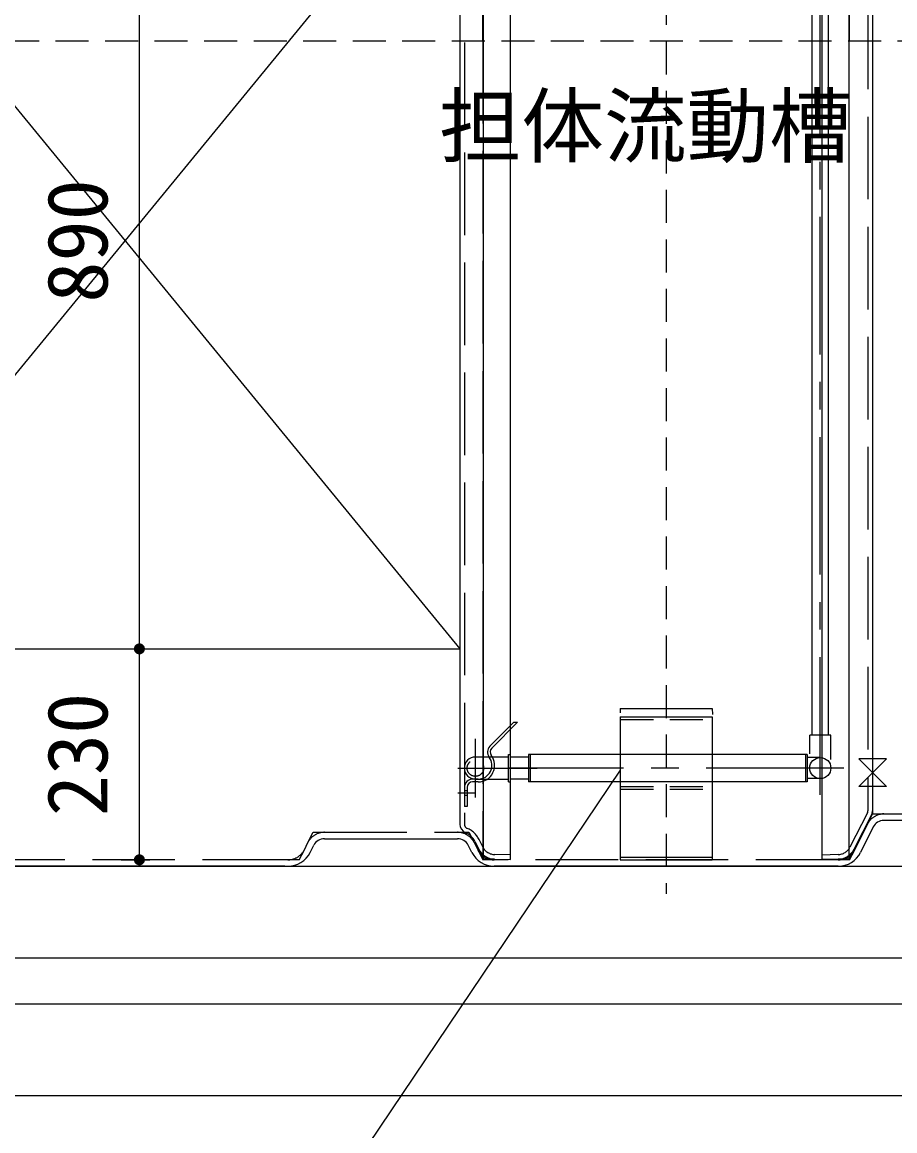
# Model space of a CAD drawing. Units: millimetres, scale not verified. Extents: x -8910 to 8910, y -6308 to 6308.
# Drawn here: x -4830 to -3879, y -4025 to -2816 of the extents above; entities that cross this region are included whole.
import ezdxf
from ezdxf.enums import TextEntityAlignment as Align

# ---------------------------------------------------------------- set-up
doc = ezdxf.new("R2010")
doc.units = ezdxf.units.MM
doc.header["$LTSCALE"] = 30
for name, pattern in [('CHAIN1', [8, 5, -1, 1, -1]), ('CHAIN2', [12, 9, -1, 1, -1]), ('DASHED1', [1.8, 1.2, -0.6]), ('DASHED3', [4, 3, -1]), ('DOUBLE_CHAIN1', [8.8, 5, -1, 0.6, -0.6, 0.6, -1]), ('DOUBLE_CHAIN2', [12.8, 9, -1, 0.6, -0.6, 0.6, -1])]:
    doc.linetypes.add(name, pattern=pattern)
for name, color, linetype, lineweight in [('0-0_躯体', 3, 'Continuous', 25), ('0-1_機器', 2, 'Continuous', 25), ('0-2_文字', 7, 'Continuous', 25), ('0-3_空気管', 3, 'Continuous', 25), ('0-4_補助線', 3, 'Continuous', 25), ('0-5_寸法', 92, 'Continuous', 25), ('0-9_製作', 5, 'Continuous', 25), ('0-C_07', 3, 'Continuous', 25), ('0-D_9-6_SUNPO', 4, 'Continuous', 25)]:
    doc.layers.add(name, color=color, linetype=linetype, lineweight=lineweight)
doc.styles.add('ＭＳ ゴシック', font='')
doc.styles.get('ＭＳ ゴシック').set_extended_font_data('MS Gothic')

msp = doc.modelspace()

# ---------------------------------------------------------------- linework, layer by layer
at = {"layer": '0-0_躯体', "linetype": 'CHAIN1'}
for p, q in [((-3959.99, -3658.56), (-3959.99, -1960.08)), ((-3934.39, -3629.58), (-4299.99, -3629.58))]:
    msp.add_line(p, q, dxfattribs=at)
at = {"layer": '0-0_躯体'}
for p, q in [((-3968.99, -3593.58), (-3968.99, -2309.58)), ((-3950.99, -3593.58), (-3950.99, -2309.58)), ((-3948.49, -3593.58), (-3971.49, -3593.58)), ((-3971.49, -3614.04), (-3971.49, -3593.58)), ((-3948.49, -3620.17), (-3948.49, -3593.58)), ((-3974.49, -3614.58), (-4275.99, -3614.58)), ((-3975.99, -3614.58), (-3975.99, -3644.58)), ((-3974.49, -3614.58), (-3974.49, -3644.58)), ((-4299.99, -3617.58), (-4335.99, -3617.58)), ((-3959.99, -3618.08), (-3974.49, -3618.08)), ((-4335.99, -3641.58), (-4299.99, -3641.58)), ((-3974.49, -3644.58), (-4277.5, -3644.58)), ((-3959.99, -3641.08), (-3974.49, -3641.08))]:
    msp.add_line(p, q, dxfattribs=at)
at = {"layer": '0-0_躯体', "linetype": 'CHAIN2'}
for p, q in [((-4335.99, -3661.58), (-4335.99, -3597.58)), ((-4354.97, -3629.58), (-4299.99, -3629.58))]:
    msp.add_line(p, q, dxfattribs=at)
at = {"layer": '0-0_躯体', "linetype": 'DASHED1'}
msp.add_circle((-4335.99, -3629.58), 9, dxfattribs=at)
at = {"layer": '0-0_躯体'}
msp.add_circle((-3959.99, -3629.58), 11.5, dxfattribs=at)
msp.add_arc((-4335.99, -3629.58), 12, 90, 270, dxfattribs=at)
at = {"layer": '0-1_機器', "color": 3}
for p, q in [((-4293.99, -3579.58), (-4320.19, -3605.78)), ((-4299.99, -3644.58), (-4299.99, -3614.59)), ((-4275.99, -3614.59), (-4277.99, -3614.59)), ((-4277.99, -3614.59), (-4277.99, -3644.58)), ((-4275.99, -3644.58), (-4275.99, -3614.59)), ((-4277.99, -3617.59), (-4297.99, -3617.59)), ((-4347.99, -3650.58), (-4347.99, -3671.58)), ((-4344.99, -3650.58), (-4344.99, -3671.58)), ((-4332.99, -3641.58), (-4338.99, -3641.58)), ((-4332.99, -3644.58), (-4338.99, -3644.58)), ((-4299.99, -3644.58), (-4297.99, -3644.58)), ((-4277.99, -3641.58), (-4297.99, -3641.58)), ((-4275.99, -3644.58), (-4277.99, -3644.58)), ((-4344.99, -3671.58), (-4347.99, -3671.58))]:
    msp.add_line(p, q, dxfattribs=at)
at = {"layer": '0-1_機器', "color": 3, "linetype": 'CHAIN2'}
for p, q in [((-4307.39, -3629.58), (-4268.59, -3629.58)), ((-4355.1, -3656.58), (-4336.3, -3656.58))]:
    msp.add_line(p, q, dxfattribs=at)
at = {"layer": '0-1_機器', "color": 3, "linetype": 'DASHED1'}
for p, q in [((-4347.99, -3654.08), (-4344.99, -3654.08)), ((-4347.99, -3659.08), (-4344.99, -3659.08))]:
    msp.add_line(p, q, dxfattribs=at)
at = {"layer": '0-1_機器'}
for p, q in [((-5862.99, -3736.58), (-3462.99, -3736.58)), ((-5912.99, -3836.58), (-3412.99, -3836.58)), ((-5912.99, -3886.58), (-3412.99, -3886.58)), ((-5912.99, -3986.58), (-3412.99, -3986.58))]:
    msp.add_line(p, q, dxfattribs=at)
at = {"layer": '0-1_機器', "color": 3}
for points in [[(-4293.99, -3579.58), (-4289.99, -3579.58), (-4318.17, -3607.76)], [(-4299.99, -3614.59), (-4297.99, -3614.59), (-4297.99, -3644.58)]]:
    msp.add_lwpolyline(points, dxfattribs=at)
for centre, radius, start, end in [((-4313.82, -3612.14), 9, 135, 216.993), ((-4313.93, -3612), 6, 135, 217.406), ((-4332.99, -3626.58), 18, 270, 37.406), ((-4332.99, -3626.58), 15, 270, 36.993), ((-4338.99, -3650.58), 9, 90, 180), ((-4338.99, -3650.58), 6, 90, 180)]:
    msp.add_arc(centre, radius, start, end, dxfattribs=at)
at = {"layer": '0-2_文字', "color": 3}
msp.add_lwpolyline([(-4178.24, -3631.9), (-4540.66, -4170.22), (-4890.66, -4170.22)], dxfattribs=at)
at = {"layer": '0-3_空気管', "linetype": 'DASHED3'}
for p, q in [((-3907.99, -1959.33), (-3907.99, -3676.17)), ((-4347.99, -1998.32), (-4347.99, -3690.75)), ((-4353, -2836.58), (-4353, -3457.27)), ((-4327.99, -2836.58), (-4327.99, -3725.31)), ((-3903, -2836.58), (-3903, -3679.58)), ((-3908.55, -3678.45), (-3927.65, -3715.74)), ((-3890.63, -3679.58), (-3795.56, -3679.58)), ((-3922.47, -3718.53), (-3908.52, -3690.64)), ((-4522.47, -3718.53), (-4518.52, -3710.64)), ((-4500.63, -3699.58), (-4352.11, -3699.58)), ((-4337.47, -3710.64), (-4333.52, -3718.53)), ((-4327.92, -3715.61), (-4332.07, -3707.3)), ((-4543.59, -3729.58), (-4895.63, -3729.58)), ((-3940.35, -3729.58), (-4315.63, -3729.58)), ((-4297.99, -3724.34), (-4314.89, -3723.9)), ((-3940.61, -3723.9), (-3957.99, -3724.35))]:
    msp.add_line(p, q, dxfattribs=at)
at = {"layer": '0-3_空気管'}
for p, q in [((-3903, -1959.33), (-3903, -3678.58)), ((-4297.99, -1987.14), (-4297.99, -3729.34)), ((-4353, -1998.32), (-4353, -3690.75)), ((-4327.99, -2836.58), (-4327.99, -2275)), ((-4327.02, -3724.5), (-4327.02, -2279.58)), ((-3928.61, -3728.58), (-3928.61, -2275.24)), ((-3927.99, -2836.58), (-3927.99, -2275)), ((-3918, -3649.58), (-3888, -3619.58)), ((-3888, -3649.58), (-3918, -3649.58)), ((-3923.2, -3718.02), (-3903, -3678.58)), ((-3795.56, -3686.58), (-3890.63, -3686.58)), ((-3902.26, -3693.77), (-3916.2, -3721.66)), ((-4500.63, -3706.58), (-4355.36, -3706.58)), ((-4336.54, -3709.54), (-4332.39, -3717.85)), ((-4516.2, -3721.66), (-4512.26, -3713.77)), ((-4339.78, -3721.66), (-4343.73, -3713.77)), ((-4315.02, -3728.9), (-4297.84, -3729.35)), ((-3940.48, -3728.89), (-3957.99, -3729.35)), ((-4543.59, -3736.58), (-4895.63, -3736.58)), ((-3940.35, -3736.58), (-4315.63, -3736.58))]:
    msp.add_line(p, q, dxfattribs=at)
at = {"layer": '0-3_空気管', "linetype": 'DASHED1'}
msp.add_line((-5981.7, -2836.58), (-3344.26, -2836.58), dxfattribs=at)
at = {"layer": '0-3_空気管', "linetype": 'DOUBLE_CHAIN2'}
for p, q in [((-4518.52, -3710.64), (-4512.99, -3699.58)), ((-4512.99, -3699.58), (-4500.63, -3699.58)), ((-4352.11, -3699.58), (-4342.99, -3699.58)), ((-4342.99, -3699.58), (-4337.47, -3710.64)), ((-4527.99, -3729.58), (-4522.47, -3718.53)), ((-4333.52, -3718.53), (-4327.99, -3729.58)), ((-3928.61, -3728.58), (-3923.2, -3718.02)), ((-3927.99, -3729.58), (-3922.47, -3718.53)), ((-4527.99, -3729.58), (-4543.59, -3729.58)), ((-4318.42, -3729.58), (-4327.99, -3729.58)), ((-4315.02, -3728.9), (-4327.02, -3728.58)), ((-3928.61, -3728.58), (-3940.48, -3728.89)), ((-3927.99, -3729.58), (-3940.35, -3729.58))]:
    msp.add_line(p, q, dxfattribs=at)
at = {"layer": '0-3_空気管'}
for points in [[(-3957.99, -3729.35), (-3957.99, -1948.14), (-3912.73, -1949.33)], [(-3888, -3619.58), (-3918, -3619.58), (-3888, -3649.58)]]:
    msp.add_lwpolyline(points, dxfattribs=at)
at = {"layer": '0-3_空気管', "linetype": 'DOUBLE_CHAIN2'}
for points in [[(-3908.52, -3690.64), (-3903, -3679.58), (-3890.63, -3679.58)], [(-4332.39, -3717.85), (-4327.02, -3728.58), (-4327.02, -3724.5)]]:
    msp.add_lwpolyline(points, dxfattribs=at)
at = {"layer": '0-3_空気管', "linetype": 'DASHED3'}
for centre, radius, start, end in [((-3912.99, -3676.17), 5, 332.871, 0), ((-3890.63, -3699.58), 20, 90, 153.435), ((-4342.99, -3690.75), 5, 180, 247.595), ((-4354.43, -3718.48), 25, 26.565, 67.595), ((-4500.63, -3719.58), 20, 90, 153.435), ((-4355.36, -3719.58), 20, 26.565, 90), ((-4540.35, -3709.58), 20, 270, 333.435), ((-4315.63, -3709.58), 20, 206.565, 270), ((-4314.5, -3708.9), 15, 206.565, 268.5), ((-3941, -3708.9), 15, 271.5, 332.871), ((-3940.35, -3709.58), 20, 270, 333.435)]:
    msp.add_arc(centre, radius, start, end, dxfattribs=at)
at = {"layer": '0-3_空気管'}
for centre, radius, start, end in [((-3912.99, -3676.17), 10, 332.871, 0), ((-3890.63, -3699.58), 13, 90, 153.435), ((-4342.99, -3690.75), 10, 180, 247.595), ((-4500.63, -3719.58), 13, 90, 153.435), ((-4355.36, -3719.58), 13, 26.565, 90), ((-4354.43, -3718.48), 20, 26.565, 67.595), ((-4540.35, -3709.58), 27, 270, 333.435), ((-4315.63, -3709.58), 27, 206.565, 270), ((-4314.5, -3708.9), 20, 206.565, 268.5), ((-3941, -3708.9), 20, 271.5, 332.871), ((-3940.35, -3709.58), 27, 270, 333.435)]:
    msp.add_arc(centre, radius, start, end, dxfattribs=at)
at = {"layer": '0-4_補助線', "linetype": 'DOUBLE_CHAIN1'}
for p, q in [((-4178.01, -3564.58), (-4178.01, -3569.22)), ((-4178.01, -3564.58), (-4078.01, -3564.58)), ((-4078.01, -3564.58), (-4077.61, -3571.2))]:
    msp.add_line(p, q, dxfattribs=at)
at = {"layer": '0-4_補助線'}
for p, q in [((-4178.01, -3573.69), (-4078.01, -3573.69)), ((-4178.01, -3573.69), (-4178.01, -3729.58)), ((-4078.01, -3573.69), (-4078.01, -3729.58)), ((-4178.01, -3726.58), (-4078.01, -3726.58)), ((-4178.01, -3729.58), (-4078.01, -3729.58))]:
    msp.add_line(p, q, dxfattribs=at)
at = {"layer": '0-4_補助線', "linetype": 'DASHED1'}
for p, q in [((-4178.01, -3576.69), (-4078.01, -3576.69)), ((-4178.01, -3649.58), (-4078.01, -3649.58)), ((-4178.01, -3652.58), (-4078.01, -3652.58))]:
    msp.add_line(p, q, dxfattribs=at)
at = {"layer": '0-5_寸法', "color": 3}
for p, q in [((-4722.3, -3499.58), (-4691, -3499.58)), ((-4722.3, -3729.58), (-4691, -3729.58))]:
    msp.add_line(p, q, dxfattribs=at)
at = {"layer": '0-5_寸法'}
for points in [[(-4705.83, -3494.73), (-4702.3, -3493.58), (-4702.3, -3499.58)], [(-4705.19, -3494.32), (-4702.3, -3493.58), (-4705.83, -3494.73)], [(-4704.51, -3494), (-4702.3, -3493.58), (-4705.19, -3494.32)], [(-4703.8, -3493.77), (-4702.3, -3493.58), (-4704.51, -3494)], [(-4703.06, -3493.63), (-4702.3, -3493.58), (-4703.8, -3493.77)], [(-4702.3, -3493.58), (-4696.3, -3499.58), (-4702.3, -3499.58)], [(-4701.93, -3493.59), (-4696.3, -3499.58), (-4702.3, -3493.58)], [(-4701.18, -3493.69), (-4696.3, -3499.58), (-4701.93, -3493.59)], [(-4700.45, -3493.87), (-4696.3, -3499.58), (-4701.18, -3493.69)], [(-4708.29, -3499.2), (-4702.3, -3499.58), (-4708.3, -3499.58)], [(-4708.3, -3499.58), (-4704.16, -3505.29), (-4708.26, -3500.33)], [(-4708.3, -3499.58), (-4703.43, -3505.47), (-4704.16, -3505.29)], [(-4702.3, -3499.58), (-4703.43, -3505.47), (-4708.3, -3499.58)], [(-4708.2, -3498.46), (-4702.3, -3499.58), (-4708.29, -3499.2)], [(-4708.26, -3500.33), (-4704.86, -3505.01), (-4708.12, -3501.07)], [(-4708.26, -3500.33), (-4704.16, -3505.29), (-4704.86, -3505.01)], [(-4708.01, -3497.73), (-4702.3, -3499.58), (-4708.2, -3498.46)], [(-4708.12, -3501.07), (-4705.52, -3504.65), (-4707.88, -3501.79)], [(-4708.12, -3501.07), (-4704.86, -3505.01), (-4705.52, -3504.65)], [(-4707.73, -3497.03), (-4702.3, -3499.58), (-4708.01, -3497.73)], [(-4707.88, -3501.79), (-4706.13, -3504.2), (-4707.56, -3502.47)], [(-4707.88, -3501.79), (-4705.52, -3504.65), (-4706.13, -3504.2)], [(-4707.37, -3496.37), (-4702.3, -3499.58), (-4707.73, -3497.03)], [(-4707.56, -3502.47), (-4706.68, -3503.69), (-4707.16, -3503.11)], [(-4707.56, -3502.47), (-4706.13, -3504.2), (-4706.68, -3503.69)], [(-4706.93, -3495.76), (-4702.3, -3499.58), (-4707.37, -3496.37)], [(-4706.41, -3495.21), (-4702.3, -3499.58), (-4706.93, -3495.76)], [(-4705.83, -3494.73), (-4702.3, -3499.58), (-4706.41, -3495.21)], [(-4702.3, -3499.58), (-4702.68, -3505.57), (-4703.43, -3505.47)], [(-4702.3, -3499.58), (-4702.3, -3505.58), (-4702.68, -3505.57)], [(-4702.3, -3499.58), (-4701.55, -3505.53), (-4702.3, -3505.58)], [(-4702.3, -3499.58), (-4700.81, -3505.39), (-4701.55, -3505.53)], [(-4702.3, -3499.58), (-4700.09, -3505.16), (-4700.81, -3505.39)], [(-4702.3, -3499.58), (-4699.41, -3504.84), (-4700.09, -3505.16)], [(-4702.3, -3499.58), (-4698.78, -3504.44), (-4699.41, -3504.84)], [(-4702.3, -3499.58), (-4698.2, -3503.95), (-4698.78, -3504.44)], [(-4696.3, -3499.58), (-4698.2, -3503.95), (-4702.3, -3499.58)], [(-4700.45, -3493.87), (-4696.35, -3498.83), (-4696.3, -3499.58)], [(-4699.75, -3494.15), (-4696.35, -3498.83), (-4700.45, -3493.87)], [(-4699.75, -3494.15), (-4696.49, -3498.09), (-4696.35, -3498.83)], [(-4699.09, -3494.52), (-4696.49, -3498.09), (-4699.75, -3494.15)], [(-4699.09, -3494.52), (-4696.72, -3497.37), (-4696.49, -3498.09)], [(-4698.48, -3494.96), (-4696.72, -3497.37), (-4699.09, -3494.52)], [(-4698.48, -3494.96), (-4697.05, -3496.69), (-4696.72, -3497.37)], [(-4697.93, -3495.47), (-4697.05, -3496.69), (-4698.48, -3494.96)], [(-4696.3, -3499.58), (-4697.68, -3503.41), (-4698.2, -3503.95)], [(-4697.93, -3495.47), (-4697.45, -3496.05), (-4697.05, -3496.69)], [(-4696.3, -3499.58), (-4697.24, -3502.8), (-4697.68, -3503.41)], [(-4696.3, -3499.58), (-4696.87, -3502.14), (-4697.24, -3502.8)], [(-4696.3, -3499.58), (-4696.6, -3501.44), (-4696.87, -3502.14)], [(-4696.3, -3499.58), (-4696.41, -3500.71), (-4696.6, -3501.44)], [(-4696.3, -3499.58), (-4696.32, -3499.96), (-4696.41, -3500.71)], [(-4708.29, -3729.2), (-4702.3, -3729.58), (-4708.3, -3729.58)], [(-4708.3, -3729.58), (-4704.16, -3735.29), (-4708.26, -3730.33)], [(-4708.3, -3729.58), (-4703.43, -3735.47), (-4704.16, -3735.29)], [(-4702.3, -3729.58), (-4703.43, -3735.47), (-4708.3, -3729.58)], [(-4708.2, -3728.46), (-4702.3, -3729.58), (-4708.29, -3729.2)], [(-4708.26, -3730.33), (-4704.86, -3735.01), (-4708.12, -3731.07)], [(-4708.26, -3730.33), (-4704.16, -3735.29), (-4704.86, -3735.01)], [(-4708.01, -3727.73), (-4702.3, -3729.58), (-4708.2, -3728.46)], [(-4708.12, -3731.07), (-4705.52, -3734.65), (-4707.88, -3731.79)], [(-4708.12, -3731.07), (-4704.86, -3735.01), (-4705.52, -3734.65)], [(-4707.73, -3727.03), (-4702.3, -3729.58), (-4708.01, -3727.73)], [(-4707.88, -3731.79), (-4706.13, -3734.2), (-4707.56, -3732.47)], [(-4707.88, -3731.79), (-4705.52, -3734.65), (-4706.13, -3734.2)], [(-4707.37, -3726.37), (-4702.3, -3729.58), (-4707.73, -3727.03)], [(-4707.56, -3732.47), (-4706.68, -3733.69), (-4707.16, -3733.11)], [(-4707.56, -3732.47), (-4706.13, -3734.2), (-4706.68, -3733.69)], [(-4706.93, -3725.76), (-4702.3, -3729.58), (-4707.37, -3726.37)], [(-4706.41, -3725.21), (-4702.3, -3729.58), (-4706.93, -3725.76)], [(-4705.83, -3724.73), (-4702.3, -3729.58), (-4706.41, -3725.21)], [(-4705.83, -3724.73), (-4702.3, -3723.58), (-4702.3, -3729.58)], [(-4705.19, -3724.32), (-4702.3, -3723.58), (-4705.83, -3724.73)], [(-4704.51, -3724), (-4702.3, -3723.58), (-4705.19, -3724.32)], [(-4703.8, -3723.77), (-4702.3, -3723.58), (-4704.51, -3724)], [(-4703.06, -3723.63), (-4702.3, -3723.58), (-4703.8, -3723.77)], [(-4702.3, -3729.58), (-4702.68, -3735.57), (-4703.43, -3735.47)], [(-4702.3, -3729.58), (-4702.3, -3735.58), (-4702.68, -3735.57)], [(-4702.3, -3723.58), (-4696.3, -3729.58), (-4702.3, -3729.58)], [(-4701.93, -3723.59), (-4696.3, -3729.58), (-4702.3, -3723.58)], [(-4702.3, -3729.58), (-4701.55, -3735.53), (-4702.3, -3735.58)], [(-4702.3, -3729.58), (-4700.81, -3735.39), (-4701.55, -3735.53)], [(-4702.3, -3729.58), (-4700.09, -3735.16), (-4700.81, -3735.39)], [(-4702.3, -3729.58), (-4699.41, -3734.84), (-4700.09, -3735.16)], [(-4702.3, -3729.58), (-4698.78, -3734.44), (-4699.41, -3734.84)], [(-4702.3, -3729.58), (-4698.2, -3733.95), (-4698.78, -3734.44)], [(-4696.3, -3729.58), (-4698.2, -3733.95), (-4702.3, -3729.58)], [(-4701.18, -3723.69), (-4696.3, -3729.58), (-4701.93, -3723.59)], [(-4700.45, -3723.87), (-4696.3, -3729.58), (-4701.18, -3723.69)], [(-4700.45, -3723.87), (-4696.35, -3728.83), (-4696.3, -3729.58)], [(-4699.75, -3724.15), (-4696.35, -3728.83), (-4700.45, -3723.87)], [(-4699.75, -3724.15), (-4696.49, -3728.09), (-4696.35, -3728.83)], [(-4699.09, -3724.52), (-4696.49, -3728.09), (-4699.75, -3724.15)], [(-4699.09, -3724.52), (-4696.72, -3727.37), (-4696.49, -3728.09)], [(-4698.48, -3724.96), (-4696.72, -3727.37), (-4699.09, -3724.52)], [(-4698.48, -3724.96), (-4697.05, -3726.69), (-4696.72, -3727.37)], [(-4697.93, -3725.47), (-4697.05, -3726.69), (-4698.48, -3724.96)], [(-4696.3, -3729.58), (-4697.68, -3733.41), (-4698.2, -3733.95)], [(-4697.93, -3725.47), (-4697.45, -3726.05), (-4697.05, -3726.69)], [(-4696.3, -3729.58), (-4697.24, -3732.8), (-4697.68, -3733.41)], [(-4696.3, -3729.58), (-4696.87, -3732.14), (-4697.24, -3732.8)], [(-4696.3, -3729.58), (-4696.6, -3731.44), (-4696.87, -3732.14)], [(-4696.3, -3729.58), (-4696.41, -3730.71), (-4696.6, -3731.44)], [(-4696.3, -3729.58), (-4696.32, -3729.96), (-4696.41, -3730.71)]]:
    msp.add_solid(points, dxfattribs=at)
at = {"layer": '0-9_製作', "color": 3}
for p, q in [((-5082.99, -2609.58), (-4353, -3499.58)), ((-5082.99, -3499.58), (-4353, -2609.58)), ((-5082.99, -3499.58), (-4353, -3499.58))]:
    msp.add_line(p, q, dxfattribs=at)
at = {"layer": '0-C_07', "linetype": 'DASHED1'}
msp.add_line((-4127.99, -1649.11), (-4127.99, -3766.6), dxfattribs=at)
at = {"layer": '0-D_9-6_SUNPO'}
for p, q in [((-4702.3, -3499.58), (-4702.3, -2609.58)), ((-4702.3, -3729.58), (-4702.3, -3499.58))]:
    msp.add_line(p, q, dxfattribs=at)

# ---------------------------------------------------------------- texts
at = {"layer": '0-2_文字', "color": 4, "style": 'ＭＳ ゴシック'}
msp.add_text('担体流動槽', height=65.98, dxfattribs=at).set_placement((-4375.77, -2982.14), align=Align.BOTTOM_LEFT)
at = {"layer": '0-5_寸法', "color": 4, "style": 'ＭＳ ゴシック'}
for s, p in [('890', (-4717.3, -3122.08)), ('230', (-4717.3, -3682.08))]:
    msp.add_text(s, height=65.98, rotation=90, dxfattribs=at).set_placement(p, align=Align.BOTTOM_LEFT)

doc.saveas('drawing.dxf')
